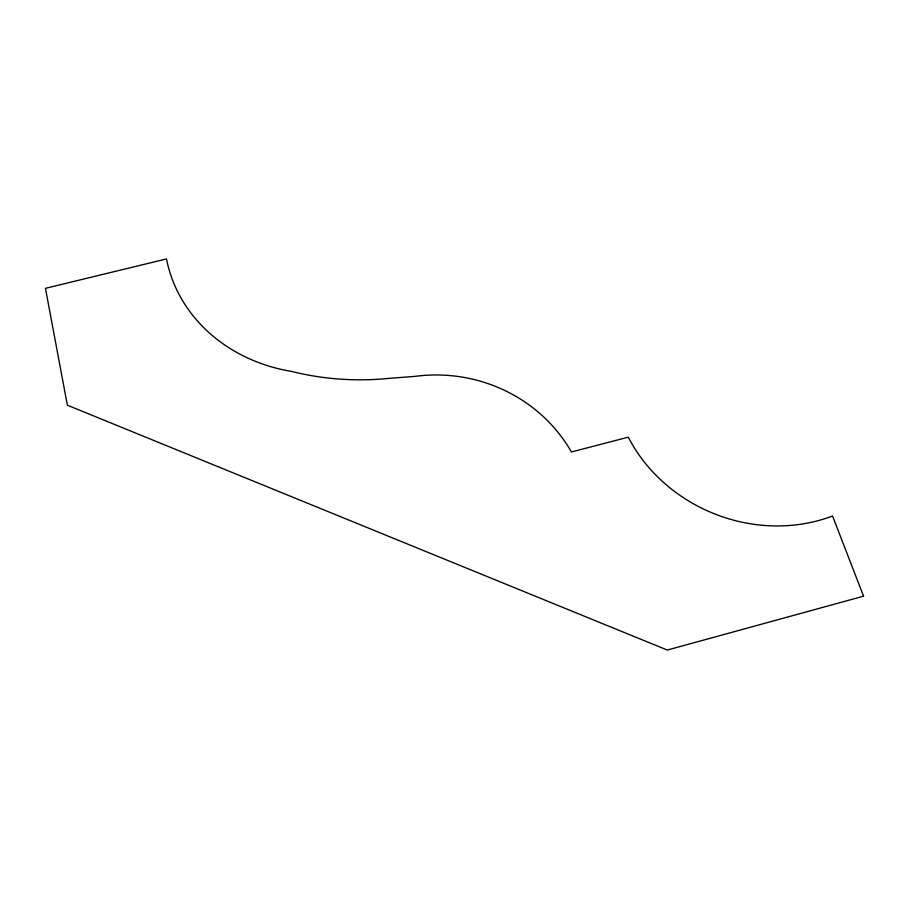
<?xml version="1.0" encoding="UTF-8"?>
<svg xmlns="http://www.w3.org/2000/svg" width="909" height="909" viewBox="0 0 909 909"><rect width="100%" height="100%" fill="white"/><g stroke="black" fill="none" stroke-linecap="round" stroke-linejoin="round"><path stroke-width="1.36" d="M863.55 596.179L667.308 650.06L67.357 405.187L45.45 288.323L166.495 258.94A162.666 143.872 -8 0 0 291.641 371.429A250.475 217.546 -5 0 0 389.347 378.337L414.743 376.394A155.019 149.349 -2.4 0 1 571.431 451.978L628.278 437.161A154.814 138.259 22.2 0 0 832.553 515.994L863.55 596.179"/></g></svg>
